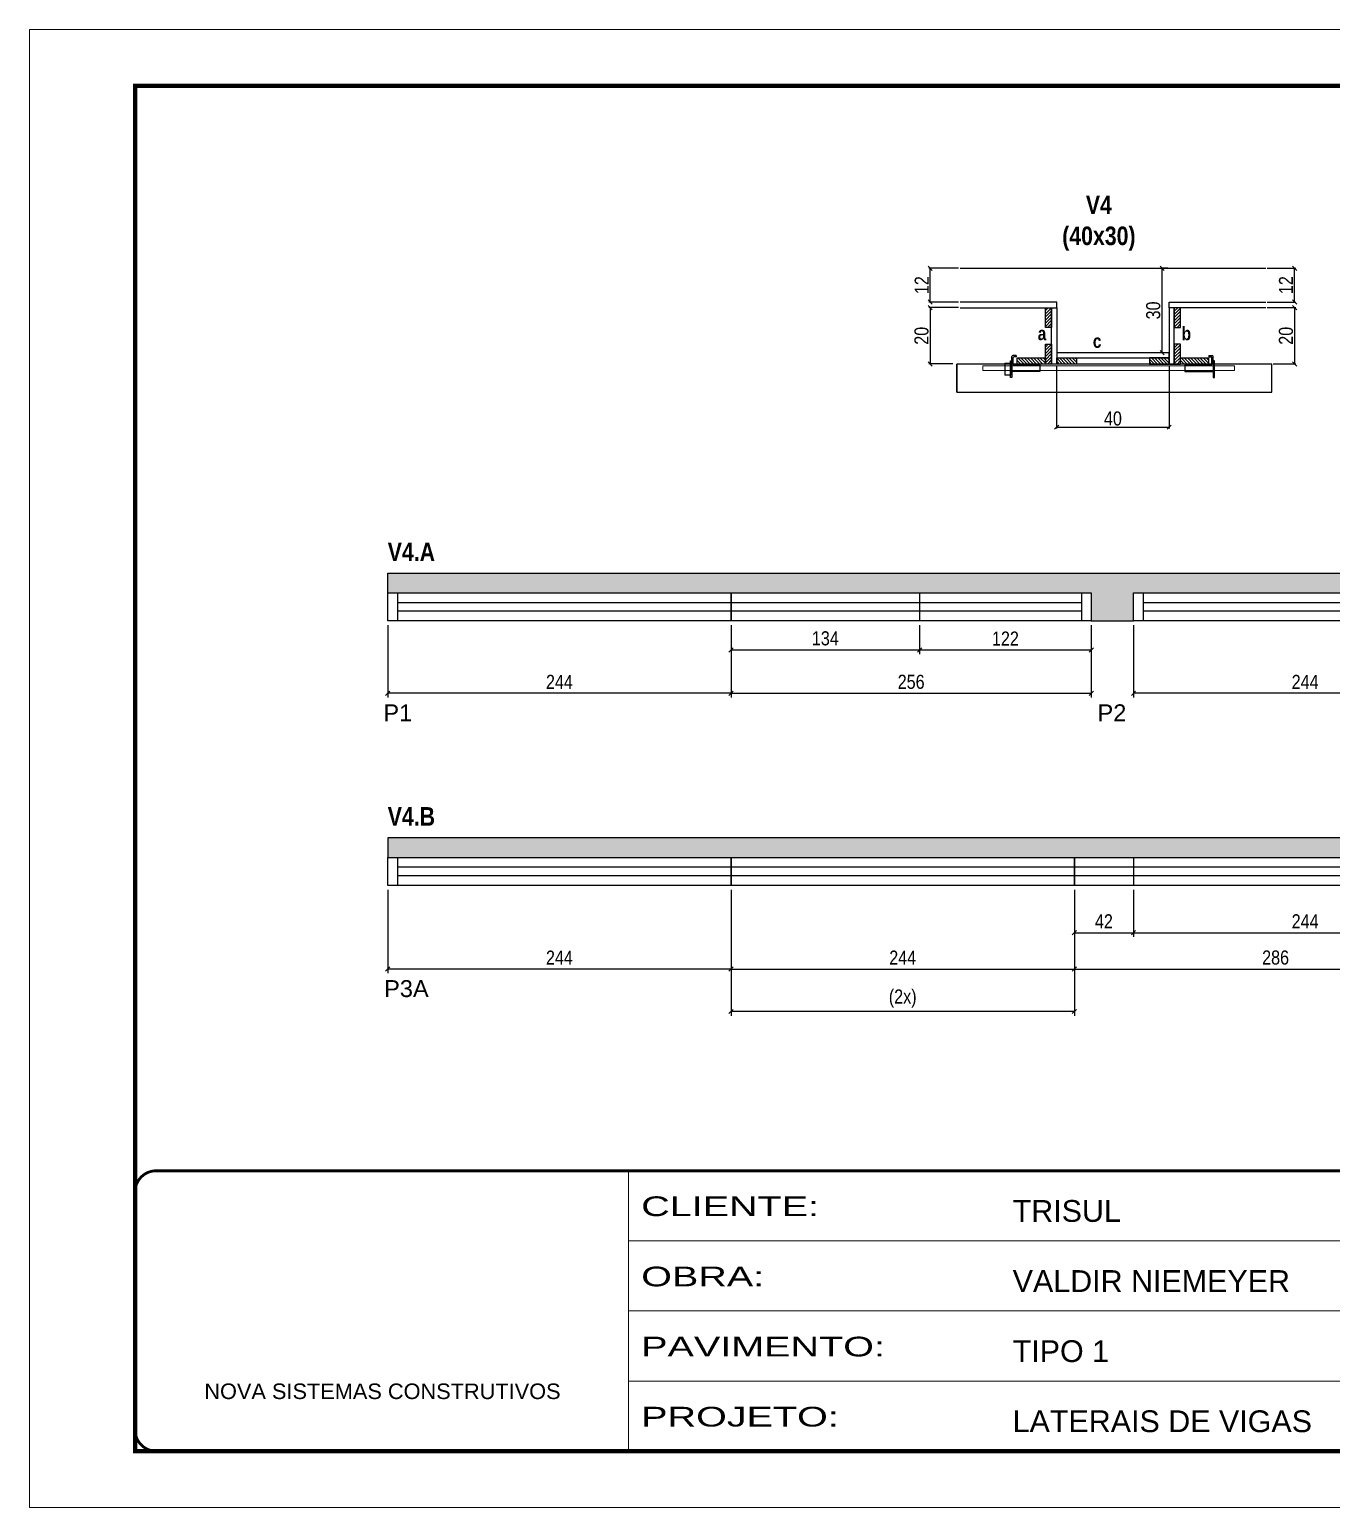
# Model space of a CAD drawing. Extents: x 3330 to 22105, y 1197 to 30204.
# Drawn here: x 3330 to 4255, y 26466 to 27516 of the extents above; entities that cross this region are included whole.
import ezdxf

# ---------------------------------------------------------------- set-up
doc = ezdxf.new("R2010")
doc.units = 0
doc.linetypes.add('CONTINUO', pattern=[0])
doc.linetypes.add('DASHED', pattern=[0.75, 0.5, -0.25])
for name, color, linetype in [('5', 5, 'Continuous'), ('barrote', 251, 'Continuous'), ('COTA', 241, 'Continuous'), ('detalhes', 4, 'Continuous'), ('NOMENCLATURA', 7, 'Continuous'), ('Painéis', 200, 'Continuous'), ('presilha', 1, 'Continuous'), ('SARR_2.2x10', 60, 'Continuous'), ('SARR_2.2x7', 40, 'Continuous')]:
    doc.layers.add(name, color=color, linetype=linetype)
for name, color, linetype, lineweight in [('CONCRETO', 251, 'Continuous', 25), ('Folhas', 255, 'Continuous', 9), ('SARRAFO DE PRESSAO', 251, 'DASHED', 9), ('SCO-___-LAJ', 2, 'Continuous', 0)]:
    doc.layers.add(name, color=color, linetype=linetype, lineweight=lineweight)
doc.styles.add('ARIAL', font='arial.ttf')
doc.styles.add('COTA TECNICA', font='techl___.ttf', dxfattribs={"height": 10})
doc.styles.add('COTA TECNICA 2X', font='techl___.ttf', dxfattribs={"height": 10})
doc.styles.get("Standard").update_dxf_attribs({"font": 'arial.ttf'})
doc.styles.add('TECNICA', font='techb___.ttf', dxfattribs={"height": 10})
doc.styles.add('Tecnologia', font='')
doc.styles.get('Tecnologia').set_extended_font_data('Forgotten Futurist')
doc.dimstyles.new('PAINEL', dxfattribs={"dimtxt": 10, "dimasz": 3, "dimexe": 3, "dimexo": 3, "dimgap": 3, "dimtad": 1, "dimdec": 1, "dimzin": 12, "dimdsep": 46, "dimtxsty": 'COTA TECNICA', "dimblk1": 'OBLIQUE', "dimblk2": 'OBLIQUE', "dimsah": 1, "dimcen": 0.9, "dimclrd": 4, "dimclre": 4, "dimclrt": 240, "dimadec": 1, "dimazin": 3, "dimtfac": 1, "dimtdec": 1, "dimtmove": 0, "dimatfit": 3, "dimfxl": 1, "dimtolj": 1, "dimtzin": 12, "dimarcsym": 0})
doc.dimstyles.new('SECAO', dxfattribs={"dimscale": 0.333333, "dimtxt": 5, "dimasz": 9, "dimexe": 3, "dimexo": 3, "dimgap": 3, "dimtad": 1, "dimdec": 1, "dimlfac": 0.5, "dimzin": 12, "dimdsep": 46, "dimtxsty": 'COTA TECNICA 2X', "dimblk1": 'OBLIQUE', "dimblk2": 'OBLIQUE', "dimsah": 1, "dimcen": 0.9, "dimclrd": 4, "dimclre": 4, "dimclrt": 240, "dimadec": 1, "dimazin": 3, "dimtfac": 1, "dimtdec": 1, "dimtmove": 0, "dimatfit": 3, "dimfxl": 1, "dimtolj": 1, "dimtzin": 12, "dimarcsym": 0})
pattern_1 = [(225, (127659.8964, 60432.6908), (1.122532015, -1.122532015), [])]
pattern_2 = [(225, (127659.8964, 60406.6908), (1.122532015, -1.122532015), [])]
pattern_3 = [(50, (-125691.2733, -5427.082), (5.46554007, -0.47817257), [0.5715, -6.2865]), (355, (-125691.273, -5427.082), (-1.05730264, 5.73170536), [0.4572, -5.02921753]), (100.4514447, (-125690.818, -5427.122), (4.40823741, 5.25353256), [0.48570026, -5.34270734]), (46.1842, (-125691.273, -5425.558), (8.13237123, -1.26126984), [0.85725, -9.42975]), (96.6355576, (-125690.5956, -5425.663), (7.122124, 7.42278374), [0.7285507, -8.01406824]), (351.184151, (-125691.273, -5425.558), (7.122124, 7.42278374), [0.685799, -7.54379196]), (21, (-125690.5113, -5425.939), (4.54843174, -3.06795595), [0.5715, -6.2865]), (326, (-125690.511, -5425.939), (1.85406085, 5.52563898), [0.4572, -5.0292]), (71.451445, (-125690.132, -5426.195), (6.40249258, 2.45768307), [0.48570026, -5.34269813]), (37.5, (-125691.2733, -5427.0821), (0.092658098, 2.536651166), [0, -4.96824, 0, -5.1054, 0, -5.04825]), (7.5, (-125691.2733, -5427.0821), (2.004589875, 3.005417245), [0, -2.91084, 0, -4.85394, 0, -1.92405]), (327.5, (-125692.9725, -5427.0821), (4.067717855, -0.17186232), [0, -1.905, 0, -5.9436, 0, -7.8867]), (317.5, (-125693.7345, -5427.082), (4.44387544, 0.76279473), [0, -2.4765, 0, -3.94716, 0, -5.6007])]

# ---------------------------------------------------------------- blocks, each defined once
blk = doc.blocks.new('9999999999')
at = {"color": 30, "linetype": 'CONTINUO'}
for p, q in [((98564.6, 34230.2), (98564.6, 34429.4)), ((98564.6, 34379.6), (99584, 34379.6)), ((98564.6, 34329.8), (99488, 34329.8)), ((98564.6, 34280), (99488, 34280))]:
    blk.add_line(p, q, dxfattribs=at)
at = {"color": 30, "linetype": 'CONTINUO', "const_width": 2}
blk.add_lwpolyline([(99584, 34230.2), (99584, 34414.4, 0.414214), (99569, 34429.4), (98229, 34429.4, 0.414214), (98214, 34414.4), (98214, 34245.2, 0.414214), (98229, 34230.2), (99584, 34230.2)], format="xyb", dxfattribs=at)
at = {"layer": 'Folhas'}
blk.add_lwpolyline([(98139, 34190.2), (99624, 34190.2), (99624, 35240.2), (98139, 35240.2)], close=True, dxfattribs=at)
at = {"layer": 'Folhas', "color": 30, "const_width": 3}
blk.add_lwpolyline([(98214, 34230.2), (99584, 34230.2), (99584, 35200.2), (98214, 35200.2)], close=True, dxfattribs=at)
at = {"color": 7, "linetype": 'Continuous', "ltscale": 5, "style": 'ARIAL'}
for s, height, p in [('TRISUL', 15.48, (98837.7, 34393.1)), ('VALDIR NIEMEYER', 15.483, (98837.7, 34343.3)), ('TIPO 1', 15.48, (98837.7, 34293.5)), ('NOVA SISTEMAS CONSTRUTIVOS', 11.059, (98263.2, 34267.2)), ('LATERAIS DE VIGAS', 15.483, (98837.7, 34243.7))]:
    blk.add_text(s, height=height, dxfattribs=at).set_placement(p)
at = {"layer": 'Folhas', "color": 7, "style": 'Tecnologia', "width": 1.5}
for s, p in [('CLIENTE:', (98573.7, 34397.2)), ('OBRA:', (98573.7, 34347.3)), ('PAVIMENTO:', (98573.7, 34297.5)), ('PROJETO:', (98573.7, 34247.7))]:
    blk.add_text(s, height=14, dxfattribs=at).set_placement(p)
blk = doc.blocks.new('PRESILHA METÁLICA 1')
at = {"layer": 'presilha'}
for p, q in [((7.5, 10.6), (7.5, 19.9)), ((12, 21), (8.6, 21)), ((9, 11.6), (9, 18.9)), ((12, 19.5), (9.6, 19.5)), ((12, 21), (12, 19.5)), ((0, 13), (6, 13)), ((0, 13), (0, 0)), ((6, 0), (0, 0)), ((6, 15.5), (7.5, 15.5)), ((6, -2.5), (6, 15.5)), ((6, 13), (6, 0)), ((7.5, 15.5), (7.5, -2.5)), ((37.5, 4.1), (7.5, 4.1)), ((37.5, 11), (9.6, 11)), ((37.5, 11), (37.5, 4.1)), ((7.5, -2.5), (6, -2.5))]:
    blk.add_line(p, q, dxfattribs=at)
for centre, radius, start, end in [((8.6, 19.9), 1.14, 90, 180), ((9.6, 18.9), 0.57, 90, 180), ((9.6, 11.6), 0.57, 180, 270)]:
    blk.add_arc(centre, radius, start, end, dxfattribs=at)
blk = doc.blocks.new('PRESILHA METÁLICA 2')
at = {"layer": 'presilha'}
for p, q in [((-5.2, 23.5), (-5.2, 22)), ((-5.2, 23.5), (-1.9, 23.5)), ((-5.2, 22), (-2.8, 22)), ((-2.2, 14.1), (-2.2, 21.4)), ((0.8, 18), (-0.8, 18)), ((-0.8, 18), (-0.8, 0)), ((-0.8, 14.6), (-0.8, 22.4)), ((0.8, 0), (0.8, 18)), ((-30.8, 13.5), (-30.8, 6.6)), ((-30.8, 13.5), (-2.8, 13.5)), ((-30.8, 6.6), (-0.8, 6.6)), ((-0.8, 0), (0.8, 0))]:
    blk.add_line(p, q, dxfattribs=at)
for centre, radius, start, end in [((-2.8, 21.4), 0.57, 0, 90), ((-1.9, 22.4), 1.14, 0, 90), ((-2.8, 14.1), 0.57, 270, 0)]:
    blk.add_arc(centre, radius, start, end, dxfattribs=at)
blk = doc.blocks.new('_Oblique')
at = {"color": 0, "linetype": 'ByBlock', "lineweight": -2}
blk.add_line((-0.5, -0.5), (0.5, 0.5), dxfattribs=at)
blk = doc.blocks.new('*D2045')
at = {"layer": 'COTA', "color": 4, "lineweight": -2, "transparency": 16777216}
for p, q in [((4209.4, 27318.4), (4229.8, 27318.4)), ((4228.8, 27318.4), (4228.8, 27278.4)), ((4213.5, 27278.4), (4229.8, 27278.4))]:
    blk.add_line(p, q, dxfattribs=at)
at = {"layer": 'Defpoints', "color": 0, "transparency": 16777216}
for p in [(4208.4, 27318.4), (4212.5, 27278.4), (4228.8, 27278.4)]:
    blk.add_point(p, dxfattribs=at)
at = {"layer": 'COTA', "color": 4, "lineweight": -2, "transparency": 16777216, "xscale": 3, "yscale": 3, "zscale": 3}
for p, rotation in [((4228.8, 27318.4), 90), ((4228.8, 27278.4), 270)]:
    blk.add_blockref('_Oblique', p, dxfattribs=dict(at, rotation=rotation))
at = {"layer": 'COTA', "color": 240, "transparency": 16777216, "insert": (4222.7, 27298.4), "char_height": 10, "attachment_point": 5, "rotation": 90, "style": 'COTA TECNICA 2X'}
blk.add_mtext('\\A1;20', dxfattribs=at)
blk = doc.blocks.new('*D2046')
at = {"layer": 'COTA', "color": 4, "lineweight": -2, "transparency": 16777216}
for p, q in [((4209.4, 27346.4), (4229.8, 27346.4)), ((4228.8, 27322.4), (4228.8, 27346.4)), ((4209.4, 27322.4), (4229.8, 27322.4))]:
    blk.add_line(p, q, dxfattribs=at)
at = {"layer": 'Defpoints', "color": 0, "transparency": 16777216}
for p in [(4208.4, 27346.4), (4228.8, 27346.4), (4208.4, 27322.4, 0)]:
    blk.add_point(p, dxfattribs=at)
at = {"layer": 'COTA', "color": 4, "lineweight": -2, "transparency": 16777216, "xscale": 3, "yscale": 3, "zscale": 3}
for p, rotation in [((4228.8, 27346.4), 90), ((4228.8, 27322.4), 270)]:
    blk.add_blockref('_Oblique', p, dxfattribs=dict(at, rotation=rotation))
at = {"layer": 'COTA', "color": 240, "transparency": 16777216, "insert": (4222.7, 27334.4), "char_height": 10, "attachment_point": 5, "rotation": 90, "style": 'COTA TECNICA 2X'}
blk.add_mtext('\\A1;12', dxfattribs=at)
blk = doc.blocks.new('*D2047')
at = {"layer": 'COTA', "color": 4, "lineweight": -2, "transparency": 16777216}
for p, q in [((3990, 27318.4), (3968.8, 27318.4)), ((3969.8, 27318.4), (3969.8, 27278.4)), ((3985.9, 27278.4), (3968.8, 27278.4))]:
    blk.add_line(p, q, dxfattribs=at)
at = {"layer": 'Defpoints', "color": 0, "transparency": 16777216}
for p in [(3991, 27318.4), (3969.8, 27278.4), (3986.9, 27278.4)]:
    blk.add_point(p, dxfattribs=at)
at = {"layer": 'COTA', "color": 4, "lineweight": -2, "transparency": 16777216, "xscale": 3, "yscale": 3, "zscale": 3}
for p, rotation in [((3969.8, 27318.4), 90), ((3969.8, 27278.4), 270)]:
    blk.add_blockref('_Oblique', p, dxfattribs=dict(at, rotation=rotation))
at = {"layer": 'COTA', "color": 240, "transparency": 16777216, "insert": (3963.7, 27298.4), "char_height": 10, "attachment_point": 5, "rotation": 90, "style": 'COTA TECNICA 2X'}
blk.add_mtext('\\A1;20', dxfattribs=at)
blk = doc.blocks.new('*D2048')
at = {"layer": 'COTA', "color": 4, "lineweight": -2, "transparency": 16777216}
for p, q in [((4138.7, 27346.4), (4133.7, 27346.4)), ((4134.7, 27286.4), (4134.7, 27346.4)), ((4138.7, 27286.4), (4133.7, 27286.4))]:
    blk.add_line(p, q, dxfattribs=at)
at = {"layer": 'Defpoints', "color": 0, "transparency": 16777216}
for p in [(4134.7, 27346.4), (4139.7, 27346.4), (4139.7, 27286.4)]:
    blk.add_point(p, dxfattribs=at)
at = {"layer": 'COTA', "color": 4, "lineweight": -2, "transparency": 16777216, "xscale": 3, "yscale": 3, "zscale": 3}
for p, rotation in [((4134.7, 27346.4), 90), ((4134.7, 27286.4), 270)]:
    blk.add_blockref('_Oblique', p, dxfattribs=dict(at, rotation=rotation))
at = {"layer": 'COTA', "color": 240, "transparency": 16777216, "insert": (4128.4, 27316.4), "char_height": 10, "attachment_point": 5, "rotation": 90, "style": 'COTA TECNICA 2X'}
blk.add_mtext('\\A1;30', dxfattribs=at)
blk = doc.blocks.new('*D2049')
at = {"layer": 'COTA', "color": 4, "lineweight": -2, "transparency": 16777216}
for p, q in [((3990, 27346.4), (3968.8, 27346.4)), ((3969.8, 27322.4), (3969.8, 27346.4)), ((3990, 27322.4), (3968.8, 27322.4))]:
    blk.add_line(p, q, dxfattribs=at)
at = {"layer": 'Defpoints', "color": 0, "transparency": 16777216}
for p in [(3969.8, 27346.4), (3991, 27346.4), (3991, 27322.4)]:
    blk.add_point(p, dxfattribs=at)
at = {"layer": 'COTA', "color": 4, "lineweight": -2, "transparency": 16777216, "xscale": 3, "yscale": 3, "zscale": 3}
for p, rotation in [((3969.8, 27346.4), 90), ((3969.8, 27322.4), 270)]:
    blk.add_blockref('_Oblique', p, dxfattribs=dict(at, rotation=rotation))
at = {"layer": 'COTA', "color": 240, "transparency": 16777216, "insert": (3963.8, 27334.4), "char_height": 10, "attachment_point": 5, "rotation": 90, "style": 'COTA TECNICA 2X'}
blk.add_mtext('\\A1;12', dxfattribs=at)
blk = doc.blocks.new('*D2050')
at = {"layer": 'COTA', "color": 4, "lineweight": -2, "transparency": 16777216}
for p, q in [((4059.7, 27277.4), (4059.7, 27232.5)), ((4139.7, 27277.4), (4139.7, 27232.5)), ((4059.7, 27233.5), (4139.7, 27233.5))]:
    blk.add_line(p, q, dxfattribs=at)
at = {"layer": 'Defpoints', "color": 0, "transparency": 16777216}
for p in [(4059.7, 27278.4), (4139.7, 27278.4), (4139.7, 27233.5)]:
    blk.add_point(p, dxfattribs=at)
at = {"layer": 'COTA', "color": 4, "lineweight": -2, "transparency": 16777216, "xscale": 3, "yscale": 3, "zscale": 3, "rotation": 180}
blk.add_blockref('_Oblique', (4059.7, 27233.5), dxfattribs=at)
at = {"layer": 'COTA', "color": 4, "lineweight": -2, "transparency": 16777216, "xscale": 3, "yscale": 3, "zscale": 3}
blk.add_blockref('_Oblique', (4139.7, 27233.5), dxfattribs=at)
at = {"layer": 'COTA', "color": 240, "transparency": 16777216, "insert": (4099.7, 27239.6), "char_height": 10, "attachment_point": 5, "style": 'COTA TECNICA 2X'}
blk.add_mtext('\\A1;40', dxfattribs=at)
blk = doc.blocks.new('*D2051')
at = {"layer": 'COTA', "color": 4, "linetype": 'ByBlock', "lineweight": -2, "transparency": 16777216}
for p, q in [((3584.3, 27092.8), (3584.3, 27041.4)), ((3828.3, 27092.8), (3828.3, 27041.4)), ((3828.3, 27044.4), (3584.3, 27044.4))]:
    blk.add_line(p, q, dxfattribs=at)
at = {"layer": 'Defpoints', "color": 0, "linetype": 'ByBlock', "transparency": 16777216}
for p in [(3584.3, 27095.8), (3828.3, 27095.8), (3584.3, 27044.4)]:
    blk.add_point(p, dxfattribs=at)
at = {"layer": 'COTA', "color": 4, "linetype": 'ByBlock', "lineweight": -2, "transparency": 16777216, "xscale": 3, "yscale": 3, "zscale": 3, "rotation": 180}
blk.add_blockref('_Oblique', (3584.3, 27044.4), dxfattribs=at)
at = {"layer": 'COTA', "color": 4, "linetype": 'ByBlock', "lineweight": -2, "transparency": 16777216, "xscale": 3, "yscale": 3, "zscale": 3}
blk.add_blockref('_Oblique', (3828.3, 27044.4), dxfattribs=at)
at = {"layer": 'COTA', "color": 240, "linetype": 'ByBlock', "transparency": 16777216, "insert": (3706.3, 27052.5), "char_height": 10, "attachment_point": 5, "style": 'COTA TECNICA'}
blk.add_mtext('\\A1;244', dxfattribs=at)
blk = doc.blocks.new('*D2052')
at = {"layer": 'COTA', "color": 4, "linetype": 'ByBlock', "lineweight": -2, "transparency": 16777216}
for p, q in [((3828.3, 27092.8), (3828.3, 27041.4)), ((4084.3, 27092.8), (4084.3, 27041.4)), ((3828.3, 27044.4), (4084.3, 27044.4))]:
    blk.add_line(p, q, dxfattribs=at)
at = {"layer": 'Defpoints', "color": 0, "linetype": 'ByBlock', "transparency": 16777216}
for p in [(3828.3, 27095.8), (4084.3, 27095.8), (4084.3, 27044.4)]:
    blk.add_point(p, dxfattribs=at)
at = {"layer": 'COTA', "color": 4, "linetype": 'ByBlock', "lineweight": -2, "transparency": 16777216, "xscale": 3, "yscale": 3, "zscale": 3, "rotation": 180}
blk.add_blockref('_Oblique', (3828.3, 27044.4), dxfattribs=at)
at = {"layer": 'COTA', "color": 4, "linetype": 'ByBlock', "lineweight": -2, "transparency": 16777216, "xscale": 3, "yscale": 3, "zscale": 3}
blk.add_blockref('_Oblique', (4084.3, 27044.4), dxfattribs=at)
at = {"layer": 'COTA', "color": 240, "linetype": 'ByBlock', "transparency": 16777216, "insert": (3956.3, 27052.5), "char_height": 10, "attachment_point": 5, "style": 'COTA TECNICA'}
blk.add_mtext('\\A1;256', dxfattribs=at)
blk = doc.blocks.new('*D2053')
at = {"layer": 'COTA', "color": 4, "linetype": 'ByBlock', "lineweight": -2, "transparency": 16777216}
for p, q in [((3828.3, 27092.8), (3828.3, 27072.2)), ((3962.3, 27092.8), (3962.3, 27072.2)), ((3828.3, 27075.2), (3962.3, 27075.2))]:
    blk.add_line(p, q, dxfattribs=at)
at = {"layer": 'Defpoints', "color": 0, "linetype": 'ByBlock', "transparency": 16777216}
for p in [(3828.3, 27095.8), (3962.3, 27095.8), (3962.3, 27075.2)]:
    blk.add_point(p, dxfattribs=at)
at = {"layer": 'COTA', "color": 4, "linetype": 'ByBlock', "lineweight": -2, "transparency": 16777216, "xscale": 3, "yscale": 3, "zscale": 3, "rotation": 180}
blk.add_blockref('_Oblique', (3828.3, 27075.2), dxfattribs=at)
at = {"layer": 'COTA', "color": 4, "linetype": 'ByBlock', "lineweight": -2, "transparency": 16777216, "xscale": 3, "yscale": 3, "zscale": 3}
blk.add_blockref('_Oblique', (3962.3, 27075.2), dxfattribs=at)
at = {"layer": 'COTA', "color": 240, "linetype": 'ByBlock', "transparency": 16777216, "insert": (3895.3, 27083.4), "char_height": 10, "attachment_point": 5, "style": 'COTA TECNICA'}
blk.add_mtext('\\A1;134', dxfattribs=at)
blk = doc.blocks.new('*D2054')
at = {"layer": 'COTA', "color": 4, "linetype": 'ByBlock', "lineweight": -2, "transparency": 16777216}
for p, q in [((3962.3, 27092.8), (3962.3, 27072.2)), ((4084.3, 27092.8), (4084.3, 27072.2)), ((3962.3, 27075.2), (4084.3, 27075.2))]:
    blk.add_line(p, q, dxfattribs=at)
at = {"layer": 'Defpoints', "color": 0, "linetype": 'ByBlock', "transparency": 16777216}
for p in [(3962.3, 27095.8), (4084.3, 27095.8), (4084.3, 27075.2)]:
    blk.add_point(p, dxfattribs=at)
at = {"layer": 'COTA', "color": 4, "linetype": 'ByBlock', "lineweight": -2, "transparency": 16777216, "xscale": 3, "yscale": 3, "zscale": 3, "rotation": 180}
blk.add_blockref('_Oblique', (3962.3, 27075.2), dxfattribs=at)
at = {"layer": 'COTA', "color": 4, "linetype": 'ByBlock', "lineweight": -2, "transparency": 16777216, "xscale": 3, "yscale": 3, "zscale": 3}
blk.add_blockref('_Oblique', (4084.3, 27075.2), dxfattribs=at)
at = {"layer": 'COTA', "color": 240, "linetype": 'ByBlock', "transparency": 16777216, "insert": (4023.3, 27083.3), "char_height": 10, "attachment_point": 5, "style": 'COTA TECNICA'}
blk.add_mtext('\\A1;122', dxfattribs=at)
blk = doc.blocks.new('*D2055')
at = {"layer": 'COTA', "color": 4, "linetype": 'ByBlock', "lineweight": -2, "transparency": 16777216}
for p, q in [((4114.3, 27092.8), (4114.3, 27041.4)), ((4358.3, 27092.8), (4358.3, 27041.4)), ((4358.3, 27044.4), (4114.3, 27044.4))]:
    blk.add_line(p, q, dxfattribs=at)
at = {"layer": 'Defpoints', "color": 0, "linetype": 'ByBlock', "transparency": 16777216}
for p in [(4114.3, 27095.8), (4358.3, 27095.8), (4114.3, 27044.4)]:
    blk.add_point(p, dxfattribs=at)
at = {"layer": 'COTA', "color": 4, "linetype": 'ByBlock', "lineweight": -2, "transparency": 16777216, "xscale": 3, "yscale": 3, "zscale": 3, "rotation": 180}
blk.add_blockref('_Oblique', (4114.3, 27044.4), dxfattribs=at)
at = {"layer": 'COTA', "color": 4, "linetype": 'ByBlock', "lineweight": -2, "transparency": 16777216, "xscale": 3, "yscale": 3, "zscale": 3}
blk.add_blockref('_Oblique', (4358.3, 27044.4), dxfattribs=at)
at = {"layer": 'COTA', "color": 240, "linetype": 'ByBlock', "transparency": 16777216, "insert": (4236.3, 27052.5), "char_height": 10, "attachment_point": 5, "style": 'COTA TECNICA'}
blk.add_mtext('\\A1;244', dxfattribs=at)
blk = doc.blocks.new('*D2062')
at = {"layer": 'COTA', "color": 4, "linetype": 'ByBlock', "lineweight": -2, "transparency": 16777216}
for p, q in [((3584.3, 26904.8), (3584.3, 26845.5)), ((3828.3, 26904.8), (3828.3, 26845.5)), ((3828.3, 26848.5), (3584.3, 26848.5))]:
    blk.add_line(p, q, dxfattribs=at)
at = {"layer": 'Defpoints', "color": 0, "linetype": 'ByBlock', "transparency": 16777216}
for p in [(3584.3, 26907.8), (3828.3, 26907.8), (3584.3, 26848.5)]:
    blk.add_point(p, dxfattribs=at)
at = {"layer": 'COTA', "color": 4, "linetype": 'ByBlock', "lineweight": -2, "transparency": 16777216, "xscale": 3, "yscale": 3, "zscale": 3, "rotation": 180}
blk.add_blockref('_Oblique', (3584.3, 26848.5), dxfattribs=at)
at = {"layer": 'COTA', "color": 4, "linetype": 'ByBlock', "lineweight": -2, "transparency": 16777216, "xscale": 3, "yscale": 3, "zscale": 3}
blk.add_blockref('_Oblique', (3828.3, 26848.5), dxfattribs=at)
at = {"layer": 'COTA', "color": 240, "linetype": 'ByBlock', "transparency": 16777216, "insert": (3706.3, 26856.6), "char_height": 10, "attachment_point": 5, "style": 'COTA TECNICA'}
blk.add_mtext('\\A1;244', dxfattribs=at)
blk = doc.blocks.new('*D2063')
at = {"layer": 'COTA', "color": 4, "linetype": 'ByBlock', "lineweight": -2, "transparency": 16777216}
for p, q in [((3828.3, 26904.8), (3828.3, 26845.5)), ((4072.3, 26904.8), (4072.3, 26845.5)), ((3828.3, 26848.5), (4072.3, 26848.5))]:
    blk.add_line(p, q, dxfattribs=at)
at = {"layer": 'Defpoints', "color": 0, "linetype": 'ByBlock', "transparency": 16777216}
for p in [(3828.3, 26907.8), (4072.3, 26907.8), (4072.3, 26848.5)]:
    blk.add_point(p, dxfattribs=at)
at = {"layer": 'COTA', "color": 4, "linetype": 'ByBlock', "lineweight": -2, "transparency": 16777216, "xscale": 3, "yscale": 3, "zscale": 3, "rotation": 180}
blk.add_blockref('_Oblique', (3828.3, 26848.5), dxfattribs=at)
at = {"layer": 'COTA', "color": 4, "linetype": 'ByBlock', "lineweight": -2, "transparency": 16777216, "xscale": 3, "yscale": 3, "zscale": 3}
blk.add_blockref('_Oblique', (4072.3, 26848.5), dxfattribs=at)
at = {"layer": 'COTA', "color": 240, "linetype": 'ByBlock', "transparency": 16777216, "insert": (3950.3, 26856.6), "char_height": 10, "attachment_point": 5, "style": 'COTA TECNICA'}
blk.add_mtext('\\A1;244', dxfattribs=at)
blk = doc.blocks.new('*D2064')
at = {"layer": 'COTA', "color": 4, "linetype": 'ByBlock', "lineweight": -2, "transparency": 16777216}
for p, q in [((4072.3, 26904.8), (4072.3, 26845.5)), ((4358.3, 26904.8), (4358.3, 26845.5)), ((4072.3, 26848.5), (4358.3, 26848.5))]:
    blk.add_line(p, q, dxfattribs=at)
at = {"layer": 'Defpoints', "color": 0, "linetype": 'ByBlock', "transparency": 16777216}
for p in [(4072.3, 26907.8), (4358.3, 26907.8), (4358.3, 26848.5)]:
    blk.add_point(p, dxfattribs=at)
at = {"layer": 'COTA', "color": 4, "linetype": 'ByBlock', "lineweight": -2, "transparency": 16777216, "xscale": 3, "yscale": 3, "zscale": 3, "rotation": 180}
blk.add_blockref('_Oblique', (4072.3, 26848.5), dxfattribs=at)
at = {"layer": 'COTA', "color": 4, "linetype": 'ByBlock', "lineweight": -2, "transparency": 16777216, "xscale": 3, "yscale": 3, "zscale": 3}
blk.add_blockref('_Oblique', (4358.3, 26848.5), dxfattribs=at)
at = {"layer": 'COTA', "color": 240, "linetype": 'ByBlock', "transparency": 16777216, "insert": (4215.3, 26856.6), "char_height": 10, "attachment_point": 5, "style": 'COTA TECNICA'}
blk.add_mtext('\\A1;286', dxfattribs=at)
blk = doc.blocks.new('*D2065')
at = {"layer": 'COTA', "color": 4, "linetype": 'ByBlock', "lineweight": -2, "transparency": 16777216}
for p, q in [((3828.3, 26904.8), (3828.3, 26815.3)), ((4072.3, 26904.8), (4072.3, 26815.3)), ((4072.3, 26818.3), (3828.3, 26818.3))]:
    blk.add_line(p, q, dxfattribs=at)
at = {"layer": 'Defpoints', "color": 0, "linetype": 'ByBlock', "transparency": 16777216}
for p in [(3828.3, 26907.8), (4072.3, 26907.8), (3828.3, 26818.3)]:
    blk.add_point(p, dxfattribs=at)
at = {"layer": 'COTA', "color": 4, "linetype": 'ByBlock', "lineweight": -2, "transparency": 16777216, "xscale": 3, "yscale": 3, "zscale": 3, "rotation": 180}
blk.add_blockref('_Oblique', (3828.3, 26818.3), dxfattribs=at)
at = {"layer": 'COTA', "color": 4, "linetype": 'ByBlock', "lineweight": -2, "transparency": 16777216, "xscale": 3, "yscale": 3, "zscale": 3}
blk.add_blockref('_Oblique', (4072.3, 26818.3), dxfattribs=at)
at = {"layer": 'COTA', "color": 240, "linetype": 'ByBlock', "transparency": 16777216, "insert": (3950.3, 26827.5), "char_height": 10, "attachment_point": 5, "style": 'COTA TECNICA'}
blk.add_mtext('\\A1;(2x)', dxfattribs=at)
blk = doc.blocks.new('*D2066')
at = {"layer": 'COTA', "color": 4, "linetype": 'ByBlock', "lineweight": -2, "transparency": 16777216}
for p, q in [((4072.3, 26904.8), (4072.3, 26871.3)), ((4114.3, 26904.8), (4114.3, 26871.3)), ((4072.3, 26874.3), (4114.3, 26874.3))]:
    blk.add_line(p, q, dxfattribs=at)
at = {"layer": 'Defpoints', "color": 0, "linetype": 'ByBlock', "transparency": 16777216}
for p in [(4072.3, 26907.8), (4114.3, 26907.8), (4114.3, 26874.3)]:
    blk.add_point(p, dxfattribs=at)
at = {"layer": 'COTA', "color": 4, "linetype": 'ByBlock', "lineweight": -2, "transparency": 16777216, "xscale": 3, "yscale": 3, "zscale": 3, "rotation": 180}
blk.add_blockref('_Oblique', (4072.3, 26874.3), dxfattribs=at)
at = {"layer": 'COTA', "color": 4, "linetype": 'ByBlock', "lineweight": -2, "transparency": 16777216, "xscale": 3, "yscale": 3, "zscale": 3}
blk.add_blockref('_Oblique', (4114.3, 26874.3), dxfattribs=at)
at = {"layer": 'COTA', "color": 240, "linetype": 'ByBlock', "transparency": 16777216, "insert": (4093.3, 26882.4), "char_height": 10, "attachment_point": 5, "style": 'COTA TECNICA'}
blk.add_mtext('\\A1;42', dxfattribs=at)
blk = doc.blocks.new('*D2067')
at = {"layer": 'COTA', "color": 4, "linetype": 'ByBlock', "lineweight": -2, "transparency": 16777216}
for p, q in [((4114.3, 26904.8), (4114.3, 26871.3)), ((4358.3, 26904.8), (4358.3, 26871.3)), ((4114.3, 26874.3), (4358.3, 26874.3))]:
    blk.add_line(p, q, dxfattribs=at)
at = {"layer": 'Defpoints', "color": 0, "linetype": 'ByBlock', "transparency": 16777216}
for p in [(4114.3, 26907.8), (4358.3, 26907.8), (4358.3, 26874.3)]:
    blk.add_point(p, dxfattribs=at)
at = {"layer": 'COTA', "color": 4, "linetype": 'ByBlock', "lineweight": -2, "transparency": 16777216, "xscale": 3, "yscale": 3, "zscale": 3, "rotation": 180}
blk.add_blockref('_Oblique', (4114.3, 26874.3), dxfattribs=at)
at = {"layer": 'COTA', "color": 4, "linetype": 'ByBlock', "lineweight": -2, "transparency": 16777216, "xscale": 3, "yscale": 3, "zscale": 3}
blk.add_blockref('_Oblique', (4358.3, 26874.3), dxfattribs=at)
at = {"layer": 'COTA', "color": 240, "linetype": 'ByBlock', "transparency": 16777216, "insert": (4236.3, 26882.4), "char_height": 10, "attachment_point": 5, "style": 'COTA TECNICA'}
blk.add_mtext('\\A1;244', dxfattribs=at)

msp = doc.modelspace()

# ---------------------------------------------------------------- hatches: boundary and pattern name
at = {"layer": 'COTA', "linetype": 'ByBlock'}
h = msp.add_hatch(dxfattribs=at)
h.set_pattern_fill('AR-CONC', color=256, scale=0.03)
h.set_pattern_definition(pattern_3)
h.paths.add_polyline_path([(4460.79, 27115.77), (4626.29, 27115.77), (4626.29, 27129.77), (3584.29, 27129.77), (3584.29, 27115.77), (3828.29, 27115.77), (4084.29, 27115.77), (4084.29, 27095.77), (4114.29, 27095.77), (4114.29, 27115.77), (4358.29, 27115.77), (4430.79, 27115.77), (4430.79, 27095.77), (4460.79, 27095.77)])
h = msp.add_hatch(dxfattribs=at)
h.set_pattern_fill('AR-CONC', color=256, scale=0.03)
h.set_pattern_definition(pattern_3)
h.paths.add_polyline_path([(4072.29, 26927.8), (4358.29, 26927.8), (4358.29, 26941.8), (3584.29, 26941.8), (3584.29, 26927.8), (3828.29, 26927.8)])
at = {"layer": 'SARR_2.2x10'}
h = msp.add_hatch(dxfattribs=at)
h.set_pattern_fill('ANSI31', color=256, scale=0.5, angle=90)
h.set_pattern_definition([(135, (37225.2654, -96233.8175), (-1.122532015, -1.122532015), [])])
h.paths.add_polyline_path([(4031.73, 27282.75), (4031.73, 27278.35), (4051.73, 27278.35), (4051.73, 27282.75)])
h = msp.add_hatch(dxfattribs=at)
h.set_pattern_fill('ANSI31', color=256, scale=0.5, angle=90)
h.set_pattern_definition([(135, (37341.2654, -96233.8175), (-1.122532015, -1.122532015), [])])
h.paths.add_polyline_path([(4147.73, 27282.75), (4147.73, 27278.35), (4167.73, 27278.35), (4167.73, 27282.75)])
at = {"layer": 'SARR_2.2x7'}
h = msp.add_hatch(dxfattribs=at)
h.set_pattern_fill('ANSI31', color=256, scale=0.5, angle=180)
h.set_pattern_definition(pattern_1)
h.paths.add_polyline_path([(4056.13, 27304.35), (4051.73, 27304.35), (4051.73, 27318.35), (4056.13, 27318.35)])
h = msp.add_hatch(dxfattribs=at)
h.set_pattern_fill('ANSI31', color=256, scale=0.5, angle=180)
h.set_pattern_definition(pattern_1)
h.paths.add_polyline_path([(4143.33, 27304.35), (4147.73, 27304.35), (4147.73, 27318.35), (4143.33, 27318.35)])
h = msp.add_hatch(dxfattribs=at)
h.set_pattern_fill('ANSI31', color=256, scale=0.5, angle=180)
h.set_pattern_definition(pattern_2)
h.paths.add_polyline_path([(4056.13, 27278.35), (4051.73, 27278.35), (4051.73, 27292.35), (4056.13, 27292.35)])
h = msp.add_hatch(dxfattribs=at)
h.set_pattern_fill('ANSI31', color=256, scale=0.5, angle=180)
h.set_pattern_definition(pattern_2)
h.paths.add_polyline_path([(4143.33, 27278.35), (4147.73, 27278.35), (4147.73, 27292.35), (4143.33, 27292.35)])
h = msp.add_hatch(dxfattribs=at)
h.set_pattern_fill('ANSI31', color=256, scale=0.5, angle=90)
h.set_pattern_definition([(135, (37295.2654, -96233.8175), (-1.122532015, -1.122532015), [])])
h.paths.add_polyline_path([(4073.73, 27278.35), (4073.73, 27282.75), (4059.73, 27282.75), (4059.73, 27278.35)])
h = msp.add_hatch(dxfattribs=at)
h.set_pattern_fill('ANSI31', color=256, scale=0.5, angle=90)
h.set_pattern_definition([(135, (37275.2654, -96233.8175), (-1.122532015, -1.122532015), [])])
h.paths.add_polyline_path([(4125.73, 27278.35), (4125.73, 27282.75), (4139.73, 27282.75), (4139.73, 27278.35)])

# ---------------------------------------------------------------- linework, layer by layer
at = {"layer": 'barrote'}
msp.add_lwpolyline([(3988.67, 27258.35), (4212.59, 27258.35), (4212.59, 27278.35), (3988.67, 27278.35)], close=True, dxfattribs=at)
at = {"layer": 'CONCRETO', "linetype": 'Continuous'}
for p, q in [((3991.03, 27346.35), (4208.43, 27346.35)), ((4139.73, 27322.35), (4208.43, 27322.35))]:
    msp.add_line(p, q, dxfattribs=at)
at = {"layer": 'COTA', "linetype": 'ByBlock'}
for p, q in [((3584.29, 27115.77), (3584.29, 27129.77)), ((3584.29, 27129.77), (4626.29, 27129.77)), ((4084.29, 27095.77), (4114.29, 27095.77)), ((4358.29, 26941.8), (3584.29, 26941.8)), ((3584.29, 26941.8), (3584.29, 26927.8))]:
    msp.add_line(p, q, dxfattribs=at)
at = {"layer": 'detalhes', "color": 250}
msp.add_line((3988.67, 27258.35), (3988.67, 27278.35), dxfattribs=at)
at = {"layer": 'Painéis', "linetype": 'Continuous'}
for p, q in [((3962.29, 27115.77), (3962.29, 27095.77)), ((4114.29, 26927.8), (4114.29, 26907.8))]:
    msp.add_line(p, q, dxfattribs=at)
at = {"layer": 'Painéis', "linetype": 'Continuous', "elevation": 0}
for points in [[(3991.03, 27318.35), (4059.73, 27318.35), (4059.73, 27322.35), (3991.03, 27322.35)], [(4208.43, 27318.35), (4139.73, 27318.35), (4139.73, 27322.35), (4208.43, 27322.35)]]:
    msp.add_lwpolyline(points, dxfattribs=at)
at = {"layer": 'Painéis', "linetype": 'Continuous'}
for points in [[(4056.13, 27278.35), (4056.13, 27318.35), (4059.73, 27318.35), (4059.73, 27278.35)], [(4143.33, 27278.35), (4143.33, 27318.35), (4139.73, 27318.35), (4139.73, 27278.35)], [(4139.73, 27286.35), (4059.73, 27286.35), (4059.73, 27282.75), (4139.73, 27282.75)], [(3584.29, 27115.77), (3828.29, 27115.77), (3828.29, 27095.77), (3584.29, 27095.77)], [(3828.29, 27115.77), (4084.29, 27115.77), (4084.29, 27095.77), (3828.29, 27095.77)], [(4114.29, 27115.77), (4358.29, 27115.77), (4358.29, 27095.77), (4114.29, 27095.77)], [(3584.29, 26927.8), (3828.29, 26927.8), (3828.29, 26907.8), (3584.29, 26907.8)], [(3828.29, 26927.8), (4072.29, 26927.8), (4072.29, 26907.8), (3828.29, 26907.8)], [(4072.29, 26927.8), (4358.29, 26927.8), (4358.29, 26907.8), (4072.29, 26907.8)]]:
    msp.add_lwpolyline(points, close=True, dxfattribs=at)
at = {"layer": 'SARR_2.2x10'}
for points in [[(4031.73, 27282.75), (4051.73, 27282.75), (4051.73, 27278.35), (4031.73, 27278.35)], [(4147.73, 27282.75), (4167.73, 27282.75), (4167.73, 27278.35), (4147.73, 27278.35)]]:
    msp.add_lwpolyline(points, close=True, dxfattribs=at)
at = {"layer": 'SARR_2.2x7', "linetype": 'Continuous'}
for p, q in [((3591.29, 27115.77), (3591.29, 27095.77)), ((4077.29, 27115.77), (4077.29, 27095.77)), ((4121.29, 27115.77), (4121.29, 27095.77)), ((3828.29, 27108.77), (3591.29, 27108.77)), ((3828.29, 27102.77), (3591.29, 27102.77)), ((4077.29, 27108.77), (3828.29, 27108.77)), ((4077.29, 27102.77), (3828.29, 27102.77)), ((4358.29, 27108.77), (4121.29, 27108.77)), ((4358.29, 27102.77), (4121.29, 27102.77)), ((3591.29, 26927.8), (3591.29, 26907.8)), ((3828.29, 26920.8), (3591.29, 26920.8)), ((3828.29, 26914.8), (3591.29, 26914.8)), ((4072.29, 26920.8), (3828.29, 26920.8)), ((4072.29, 26914.8), (3828.29, 26914.8)), ((4358.29, 26920.8), (4072.29, 26920.8)), ((4274.29, 26914.8), (4072.29, 26914.8))]:
    msp.add_line(p, q, dxfattribs=at)
at = {"layer": 'SARR_2.2x7'}
for points in [[(4056.13, 27318.35), (4056.13, 27304.35), (4051.73, 27304.35), (4051.73, 27318.35)], [(4143.33, 27318.35), (4143.33, 27304.35), (4147.73, 27304.35), (4147.73, 27318.35)], [(4056.13, 27292.35), (4056.13, 27278.35), (4051.73, 27278.35), (4051.73, 27292.35)], [(4143.33, 27292.35), (4143.33, 27278.35), (4147.73, 27278.35), (4147.73, 27292.35)], [(4059.73, 27282.75), (4073.73, 27282.75), (4073.73, 27278.35), (4059.73, 27278.35)], [(4139.73, 27282.75), (4125.73, 27282.75), (4125.73, 27278.35), (4139.73, 27278.35)]]:
    msp.add_lwpolyline(points, close=True, dxfattribs=at)
at = {"layer": 'SCO-___-LAJ', "color": 1}
msp.add_lwpolyline([(4007.27, 27277.02), (4186.14, 27277.02), (4186.14, 27273.82), (4007.27, 27273.82)], close=True, dxfattribs=at)

# ---------------------------------------------------------------- block references
at = {"layer": 'presilha', "xscale": 0.6666666666666666, "yscale": 0.6666666666666666, "zscale": 0.6666666666666666}
for name, p in [('PRESILHA METÁLICA 1', (4022.86, 27270.39)), ('PRESILHA METÁLICA 2', (4171.41, 27268.72))]:
    msp.add_blockref(name, p, dxfattribs=at)
at = {"layer": 'SARRAFO DE PRESSAO', "color": 6, "linetype": 'ByBlock'}
msp.add_blockref('9999999999', (-94809.25, -7724.23), dxfattribs=at)

# ---------------------------------------------------------------- texts
at = {"layer": '5', "linetype": 'Continuous'}
for s, p in [('P1', (3581.2, 27024.54)), ('P2', (4088.74, 27024.54)), ('P3A', (3581.72, 26828.59))]:
    msp.add_text(s, height=12, rotation=359.99996, dxfattribs=at).set_placement(p)
at = {"layer": 'detalhes', "style": 'TECNICA'}
for s, p in [('a', (4046.25, 27295.25)), ('b', (4148.53, 27295.24)), ('c', (4085.43, 27289.82))]:
    msp.add_text(s, height=9.6, dxfattribs=at).set_placement(p)
at = {"layer": 'NOMENCLATURA', "style": 'TECNICA'}
for s, p in [('V4.A', (3584.29, 27138.29)), ('V4.B', (3584.29, 26950.32))]:
    msp.add_text(s, height=13.2, dxfattribs=at).set_placement(p)
at = {"layer": 'NOMENCLATURA', "insert": (4089.73, 27398.05), "char_height": 13.2, "attachment_point": 2, "style": 'TECNICA'}
msp.add_mtext_dynamic_manual_height_columns('V4\\P(40x30)', width=300.2766, gutter_width=1, heights=[0], dxfattribs=at)

# ---------------------------------------------------------------- dimensions: what is measured, and where the dimension line sits
at = {"layer": 'COTA'}
for base, p1, p2, picture, middle in [((3969.81, 27346.35), (3991.03, 27322.35), (3991.03, 27346.35), '*D2049', (3963.75, 27334.35)), ((4134.65, 27346.35), (4139.73, 27286.35), (4139.73, 27346.35), '*D2048', (4128.43, 27316.35)), ((4228.77, 27346.35), (4208.43, 27322.35, 0), (4208.43, 27346.35), '*D2046', (4222.72, 27334.35)), ((3969.81, 27278.35, 0), (3991.03, 27318.35), (3986.91, 27278.35, 0), '*D2047', (3963.71, 27298.35, 0)), ((4228.77, 27278.35, 0), (4208.43, 27318.35), (4212.54, 27278.35, 0), '*D2045', (4222.67, 27298.35, 0))]:
    dim = msp.add_linear_dim(base=base, p1=p1, p2=p2, angle=90, dimstyle='SECAO', dxfattribs=at)
    dim.commit()
    dim.dimension.update_dxf_attribs({"geometry": picture, "text_midpoint": middle})
dim = msp.add_linear_dim(base=(4139.73, 27233.53), p1=(4059.73, 27278.35), p2=(4139.73, 27278.35), dimstyle='SECAO', dxfattribs=at)
dim.commit()
dim.dimension.update_dxf_attribs({"geometry": '*D2050', "text_midpoint": (4099.73, 27239.63)})
at = {"layer": 'COTA', "linetype": 'ByBlock'}
for base, p1, p2, picture, middle in [((3584.29, 27044.43), (3828.29, 27095.77), (3584.29, 27095.77), '*D2051', (3706.29, 27052.51)), ((4084.29, 27044.43), (3828.29, 27095.77), (4084.29, 27095.77), '*D2052', (3956.29, 27052.54)), ((3962.29, 27075.21), (3828.29, 27095.77), (3962.29, 27095.77), '*D2053', (3895.29, 27083.43)), ((4114.29, 27044.43), (4358.29, 27095.77), (4114.29, 27095.77), '*D2055', (4236.29, 27052.51)), ((3584.29, 26848.49), (3828.29, 26907.8), (3584.29, 26907.8), '*D2062', (3706.29, 26856.56)), ((4072.29, 26848.49), (3828.29, 26907.8), (4072.29, 26907.8), '*D2063', (3950.29, 26856.56)), ((4358.29, 26848.49), (4072.29, 26907.8), (4358.29, 26907.8), '*D2064', (4215.29, 26856.61)), ((4114.29, 26874.31), (4072.29, 26907.8), (4114.29, 26907.8), '*D2066', (4093.29, 26882.38))]:
    dim = msp.add_linear_dim(base=base, p1=p1, p2=p2, dimstyle='PAINEL', dxfattribs=at)
    dim.commit()
    dim.dimension.update_dxf_attribs({"geometry": picture, "text_midpoint": middle})
for base, p1, p2, picture, middle in [((4084.29, 27075.21), (3962.29, 27095.77), (4084.29, 27095.77), '*D2054', (4023.29, 27083.27)), ((4358.29, 26874.31), (4114.29, 26907.8), (4358.29, 26907.8), '*D2067', (4236.29, 26882.38))]:
    dim = msp.add_linear_dim(base=base, p1=p1, p2=p2, dimstyle='PAINEL', override={"dimtmove": 1}, dxfattribs=at)
    dim.commit()
    dim.dimension.update_dxf_attribs({"geometry": picture, "text_midpoint": middle})
dim = msp.add_linear_dim(base=(3828.29, 26818.3), p1=(4072.29, 26907.8), p2=(3828.29, 26907.8), text='(2x)', dimstyle='PAINEL', dxfattribs=at)
dim.commit()
dim.dimension.update_dxf_attribs({"geometry": '*D2065', "text_midpoint": (3950.29, 26827.52)})

doc.saveas('drawing.dxf')
